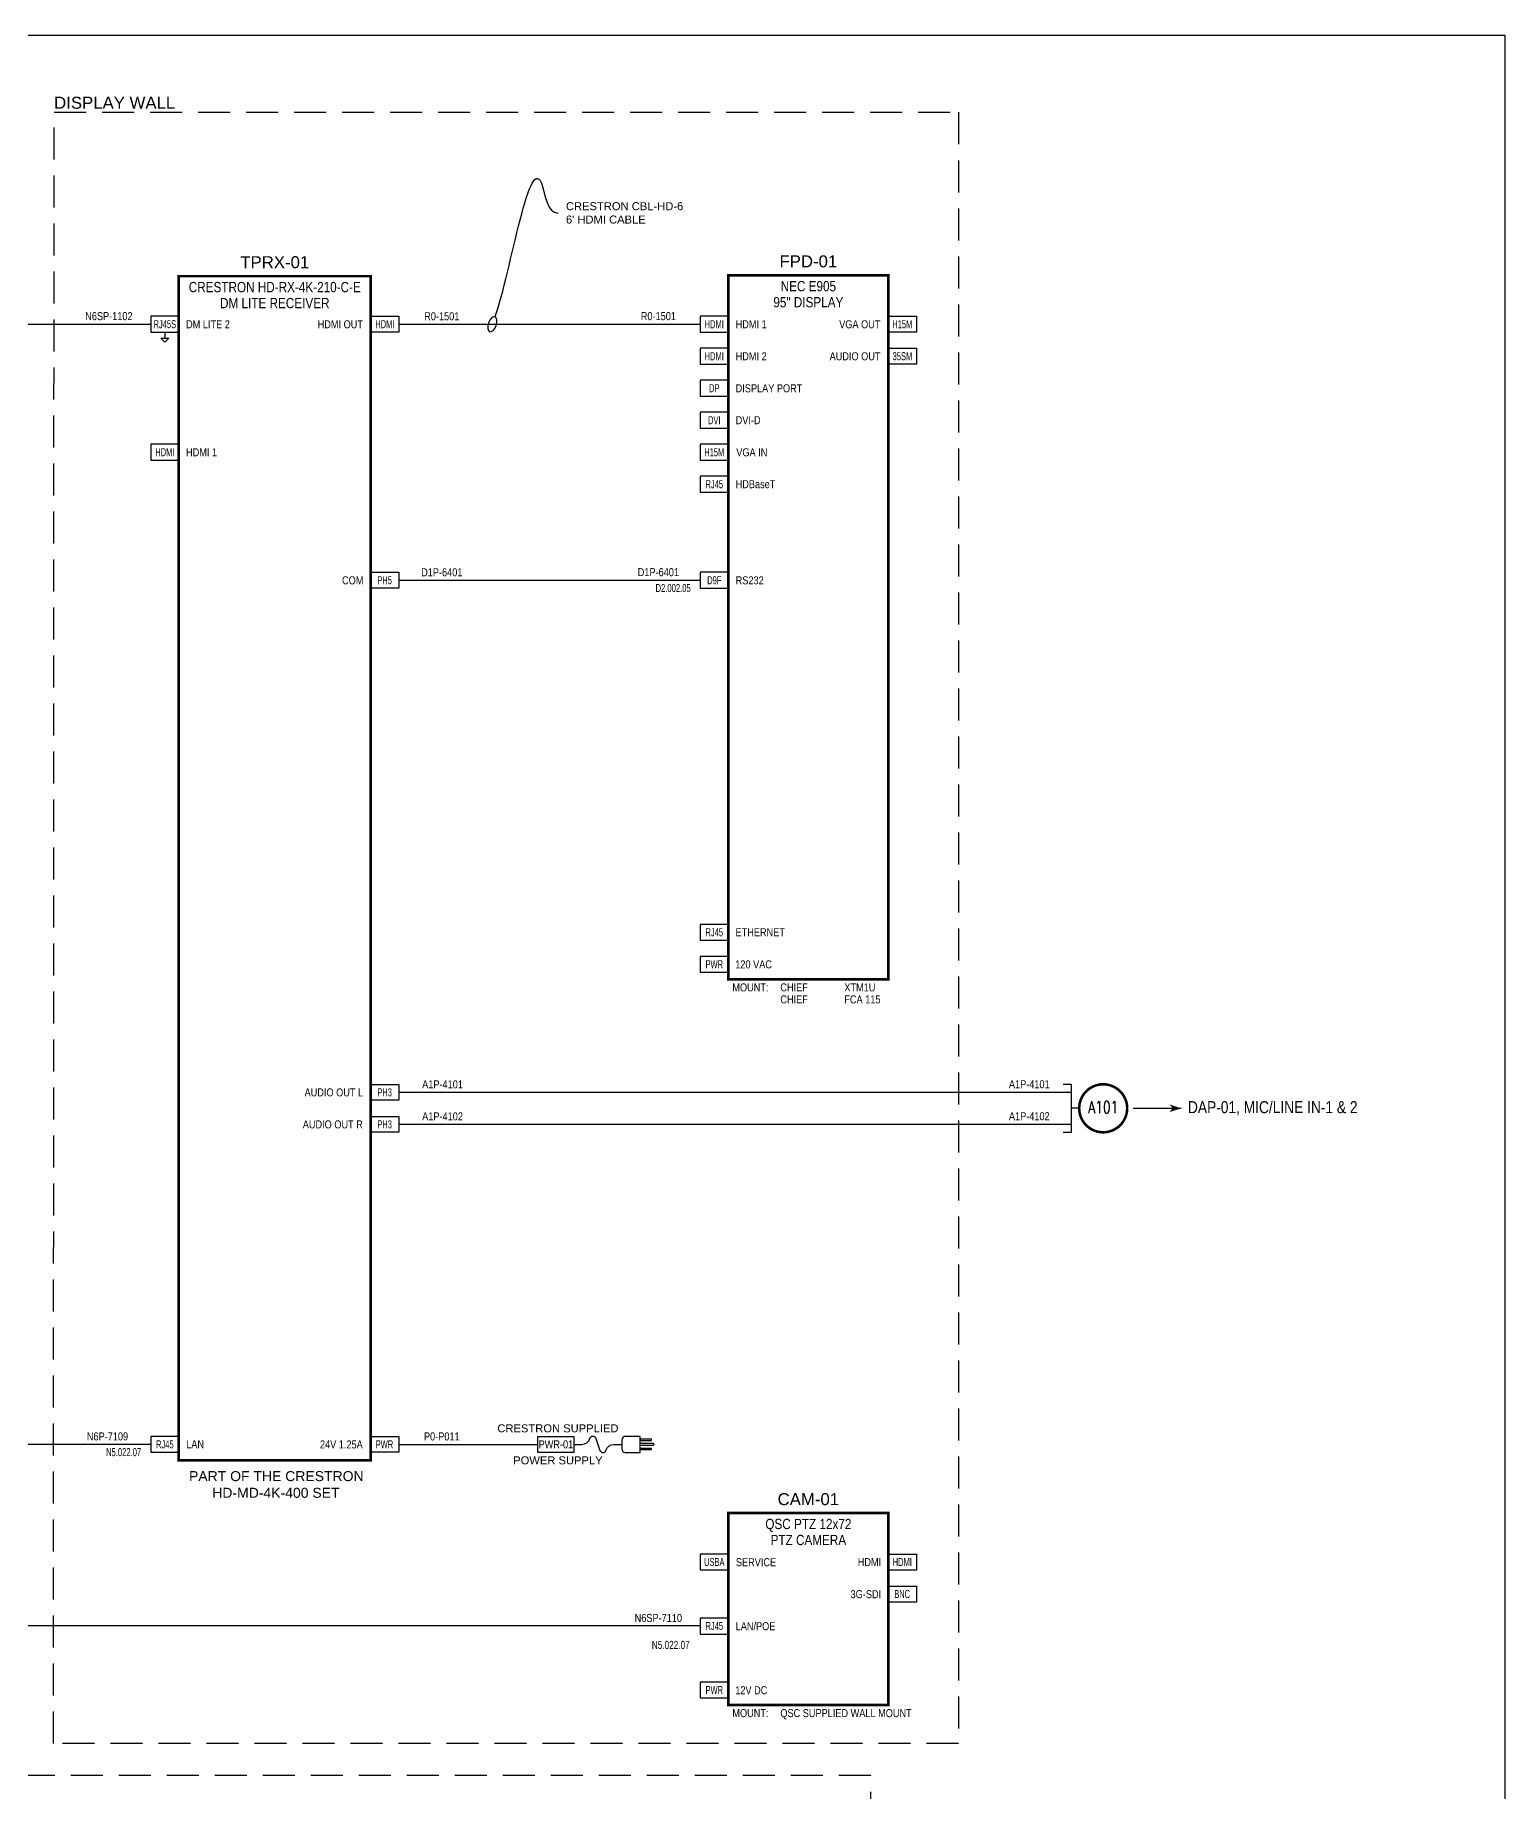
# Model space of a CAD drawing. Extents: x 0 to 120, y 0 to 39.
# Drawn here: x 25.22 to 36.7, y 15.58 to 29.3 of the extents above; entities that cross this region are included whole.
import ezdxf
from ezdxf import colors
from ezdxf.entities.mleader import LeaderData, LeaderLine
from ezdxf.enums import TextEntityAlignment as Align
from ezdxf.math import Vec2, Vec3

# ---------------------------------------------------------------- set-up
doc = ezdxf.new("R2010")
doc.units = 0
doc.header["$MEASUREMENT"] = 0
doc.linetypes.add('HIDDEN', pattern=[0.375, 0.25, -0.125])
doc.layers.get('0').update_dxf_attribs({"linetype": 'CONTINUOUS'})
doc.layers.get('DEFPOINTS').update_dxf_attribs({"linetype": 'CONTINUOUS'})
for name, color, linetype in [('AV-Func-AudL', 170, 'CONTINUOUS'), ('AV-Func-AudL @ 1', 170, 'CONTINUOUS'), ('AV-Func-Ctrl', 210, 'CONTINUOUS'), ('AV-Func-Data', 212, 'CONTINUOUS'), ('AV-Func-DLAN', 214, 'CONTINUOUS'), ('AV-Func-Powr', 42, 'CONTINUOUS'), ('AV-Func-VidC', 93, 'CONTINUOUS'), ('AV-Func-VidD', 103, 'CONTINUOUS'), ('AV-Func-VidH', 105, 'CONTINUOUS'), ('CABLE-NUM', 7, 'CONTINUOUS'), ('Cable_Riser', 7, 'HIDDEN'), ('Con-Detail', 9, 'CONTINUOUS'), ('DEVICE-NUM', 7, 'CONTINUOUS'), ('TEXT-MEDIUM', 1, 'CONTINUOUS')]:
    doc.layers.add(name, color=color, linetype=linetype)
doc.styles.add('Cable Number', font='ARIALN.TTF')
doc.styles.add('ConDetail', font='swisscl.ttf', dxfattribs={"width": 0.75, "height": 0.0625})
doc.styles.add('Connection Detail', font='swisscl.ttf')
doc.styles.add('DimText', font='romans.shx')
doc.styles.add('NARROW', font='ARIALN.TTF')
doc.styles.add('SIMPLEX', font='SIMPLEX')
doc.styles.get("Standard").update_dxf_attribs({"font": 'arial.ttf'})
doc.styles.add('Standard 2', font='arial.ttf', dxfattribs={"height": 0.0625})

# ---------------------------------------------------------------- blocks, each defined once
blk = doc.blocks.new('*U36')
at = {"const_width": 0.02}
blk.add_lwpolyline([(0, 0.375), (1.5, 0.375), (1.5, -8.875), (0, -8.875)], close=True, dxfattribs=at)
for p in [(0, 0), (1.5, 0), (0, -0.25), (1.5, -0.25), (0, -0.5), (1.5, -0.5), (0, -0.75), (1.5, -0.75), (0, -1), (1.5, -1), (0, -1.25), (1.5, -1.25), (0, -1.5), (1.5, -1.5), (0, -1.75), (1.5, -1.75), (0, -2), (1.5, -2), (0, -2.25), (1.5, -2.25), (0, -2.5), (1.5, -2.5), (0, -2.75), (1.5, -2.75), (0, -3), (1.5, -3), (0, -3.25), (1.5, -3.25), (0, -3.5), (1.5, -3.5), (0, -3.75), (1.5, -3.75), (0, -4), (1.5, -4), (0, -4.25), (1.5, -4.25), (0, -4.5), (1.5, -4.5), (0, -4.75), (1.5, -4.75), (0, -5), (1.5, -5), (0, -5.25), (1.5, -5.25), (0, -5.5), (1.5, -5.5), (0, -5.75), (1.5, -5.75), (0, -6), (1.5, -6), (0, -6.25), (1.5, -6.25), (0, -6.5), (1.5, -6.5), (0, -6.75), (1.5, -6.75), (0, -7), (1.5, -7), (0, -7.25), (1.5, -7.25), (0, -7.5), (1.5, -7.5), (0, -7.75), (1.5, -7.75), (0, -8), (1.5, -8), (0, -8.25), (1.5, -8.25), (0, -8.5), (1.5, -8.5), (0, -8.75), (1.5, -8.75)]:
    blk.add_point(p)
blk.add_attdef('DEVICE', text='', height=0.0938).set_placement((0.75, 0.4375), align=Align.CENTER)
at = {"style": 'NARROW'}
for tag, p in [('MODEL', (0.75, 0.25)), ('DESC', (0.75, 0.125))]:
    blk.add_attdef(tag, text='', height=0.08, dxfattribs=at).set_placement(p, align=Align.CENTER)
for tag, p in [('INPUT1', (0.0625, 0)), ('INPUT2', (0.0625, -0.25)), ('INPUT3', (0.0625, -0.5)), ('INPUT4', (0.0625, -0.75)), ('INPUT5', (0.0625, -1)), ('INPUT6', (0.0625, -1.25)), ('INPUT7', (0.0625, -1.5)), ('INPUT8', (0.0625, -1.75)), ('INPUT9', (0.0625, -2)), ('INPUT10', (0.0625, -2.25)), ('INPUT11', (0.0625, -2.5)), ('INPUT12', (0.0625, -2.75)), ('INPUT13', (0.0625, -3)), ('INPUT14', (0.0625, -3.25)), ('INPUT15', (0.0625, -3.5)), ('INPUT16', (0.0625, -3.75)), ('INPUT17', (0.0625, -4)), ('INPUT18', (0.0625, -4.25)), ('INPUT19', (0.0625, -4.5)), ('INPUT20', (0.0625, -4.75)), ('INPUT21', (0.0625, -5)), ('INPUT22', (0.0625, -5.25)), ('INPUT23', (0.0625, -5.5)), ('INPUT24', (0.0625, -5.75)), ('INPUT25', (0.0625, -6)), ('INPUT26', (0.0625, -6.25)), ('INPUT27', (0.0625, -6.5)), ('INPUT28', (0.0625, -6.75)), ('INPUT29', (0.0625, -7)), ('INPUT30', (0.0625, -7.25)), ('INPUT31', (0.0625, -7.5)), ('INPUT32', (0.0625, -7.75)), ('INPUT33', (0.0625, -8)), ('INPUT34', (0.0625, -8.25)), ('INPUT35', (0.0625, -8.5)), ('INPUT36', (0.0625, -8.75))]:
    blk.add_attdef(tag, text='', height=0.0625, dxfattribs=at).set_placement(p, align=Align.MIDDLE_LEFT)
for tag, p in [('OUTPUT1', (1.4375, 0)), ('OUTPUT2', (1.4375, -0.25)), ('OUTPUT3', (1.4375, -0.5)), ('OUTPUT4', (1.4375, -0.75)), ('OUTPUT5', (1.4375, -1)), ('OUTPUT6', (1.4375, -1.25)), ('OUTPUT7', (1.4375, -1.5)), ('OUTPUT8', (1.4375, -1.75)), ('OUTPUT9', (1.4375, -2)), ('OUTPUT10', (1.4375, -2.25)), ('OUTPUT11', (1.4375, -2.5)), ('OUTPUT12', (1.4375, -2.75)), ('OUTPUT13', (1.4375, -3)), ('OUTPUT14', (1.4375, -3.25)), ('OUTPUT15', (1.4375, -3.5)), ('OUTPUT16', (1.4375, -3.75)), ('OUTPUT17', (1.4375, -4)), ('OUTPUT18', (1.4375, -4.25)), ('OUTPUT19', (1.4375, -4.5)), ('OUTPUT20', (1.4375, -4.75)), ('OUTPUT21', (1.4375, -5)), ('OUTPUT22', (1.4375, -5.25)), ('OUTPUT23', (1.4375, -5.5)), ('OUTPUT24', (1.4375, -5.75)), ('OUTPUT25', (1.4375, -6)), ('OUTPUT26', (1.4375, -6.25)), ('OUTPUT27', (1.4375, -6.5)), ('OUTPUT28', (1.4375, -6.75)), ('OUTPUT29', (1.4375, -7)), ('OUTPUT30', (1.4375, -7.25)), ('OUTPUT31', (1.4375, -7.5)), ('OUTPUT32', (1.4375, -7.75)), ('OUTPUT33', (1.4375, -8)), ('OUTPUT34', (1.4375, -8.25)), ('OUTPUT35', (1.4375, -8.5)), ('OUTPUT36', (1.4375, -8.75))]:
    blk.add_attdef(tag, text='', height=0.0625, dxfattribs=at).set_placement(p, align=Align.MIDDLE_RIGHT)
blk = doc.blocks.new('*U31')
for p, q in [((0, 0.062), (0.219, 0.062)), ((0.031, 0.062), (0.188, 0.062)), ((0.219, -0.063), (0, -0.063)), ((0.188, -0.063), (0.031, -0.063))]:
    blk.add_line(p, q)
for points in [[(0, 0.062), (0, -0.063)], [(0.219, 0.062), (0.219, -0.063)]]:
    blk.add_lwpolyline(points)
at = {"style": 'DimText'}
blk.add_text('KMM V1.0 (C)', height=9.999999999999999e-52, dxfattribs=at).set_placement((0.219, 0.062))
at = {"style": 'Connection Detail', "width": 0.75}
blk.add_attdef('CONNECTOR', text='', height=0.0625, dxfattribs=at).set_placement((0.106, 0), align=Align.MIDDLE_CENTER)
at = {"style": 'Connection Detail'}
blk.add_attdef('CON-DETAIL', text='', height=0.0625, dxfattribs=at).set_placement((0.281, -0.116), align=Align.TOP_LEFT)
at = {"layer": 'CABLE-NUM', "style": 'NARROW'}
blk.add_attdef('DEVICE', text='', height=0.0625, dxfattribs=at).set_placement((-0.063, 0.031), align=Align.TOP_RIGHT)
blk = doc.blocks.new('*U33')
for p, q in [((0, 0.062), (-0.219, 0.062)), ((-0.031, 0.062), (-0.188, 0.062)), ((-0.219, -0.063), (0, -0.063)), ((-0.188, -0.063), (-0.031, -0.063)), ((-0.141, -0.109), (-0.078, -0.109)), ((-0.109, -0.141), (-0.141, -0.109)), ((-0.109, -0.063), (-0.109, -0.109)), ((-0.078, -0.109), (-0.109, -0.141))]:
    blk.add_line(p, q)
for points in [[(-0.219, 0.062), (-0.219, -0.063)], [(0, 0.062), (0, -0.063)]]:
    blk.add_lwpolyline(points)
at = {"style": 'DimText'}
blk.add_text('KMM V1.0 (C)', height=9.999999999999999e-52, dxfattribs=at).set_placement((-0.219, 0.062))
at = {"style": 'Connection Detail', "width": 0.75}
blk.add_attdef('CONNECTOR', text='', height=0.0625, dxfattribs=at).set_placement((-0.109, 0), align=Align.MIDDLE_CENTER)
at = {"style": 'Connection Detail'}
blk.add_attdef('CON-DETAIL', text='', height=0.0625, dxfattribs=at).set_placement((-0.281, -0.116), align=Align.TOP_RIGHT)
at = {"layer": 'CABLE-NUM', "style": 'NARROW'}
blk.add_attdef('DEVICE', text='', height=0.0625, dxfattribs=at).set_placement((0.062, 0.031), align=Align.TOP_LEFT)
blk = doc.blocks.new('*U29')
at = {"layer": 'CABLE-NUM', "style": 'Cable Number'}
blk.add_attdef('CABLE-NUM', text='', height=0.0625, dxfattribs=at).set_placement((0.336, 0.062), align=Align.MIDDLE_CENTER)
blk = doc.blocks.new('*U30')
at = {"layer": 'CABLE-NUM', "style": 'Cable Number'}
blk.add_attdef('CABLE-NUM', text='', height=0.0625, dxfattribs=at).set_placement((-0.328, 0.063), align=Align.MIDDLE_CENTER)
blk = doc.blocks.new('*U38')
for p, q in [((0, 0.062), (0.219, 0.062)), ((0, -0.031), (0, 0.031)), ((0.031, 0.062), (0.188, 0.062)), ((0.219, 0.031), (0.219, -0.031)), ((0.219, -0.062), (0, -0.062)), ((0.188, -0.062), (0.031, -0.062))]:
    blk.add_line(p, q)
for points in [[(0, 0.062), (0, -0.062)], [(0.219, 0.062), (0.219, -0.062)]]:
    blk.add_lwpolyline(points)
at = {"style": 'Connection Detail', "width": 0.75}
blk.add_attdef('CONNECTOR', text='', height=0.0625, dxfattribs=at).set_placement((0.106, 0), align=Align.MIDDLE_CENTER)
at = {"layer": 'Con-Detail', "style": 'ConDetail', "width": 0.716609}
blk.add_attdef('CON-DETAIL', text='', height=0.0625, dxfattribs=at).set_placement((0.294, -0.092), (0.569, -0.092), align=Align.FIT)
at = {"layer": 'DEVICE-NUM', "style": 'NARROW'}
blk.add_attdef('DEVICE', text='', height=0.0625, dxfattribs=at).set_placement((-0.062, 0.031), align=Align.TOP_RIGHT)
blk = doc.blocks.new('Connector V5')
for p, q in [((0, 0.062), (-0.219, 0.062)), ((-0.219, 0.031), (-0.219, -0.031)), ((-0.031, 0.062), (-0.188, 0.062)), ((0, -0.031), (0, 0.031)), ((-0.219, -0.062), (0, -0.062)), ((-0.188, -0.062), (-0.031, -0.062))]:
    blk.add_line(p, q)
for points in [[(-0.219, 0.062), (-0.219, -0.062)], [(0, 0.062), (0, -0.062)]]:
    blk.add_lwpolyline(points)
at = {"style": 'Connection Detail', "width": 0.75}
blk.add_attdef('CONNECTOR', text='', height=0.0625, dxfattribs=at).set_placement((-0.109, 0), align=Align.MIDDLE_CENTER)
at = {"layer": 'Con-Detail', "style": 'ConDetail', "width": 0.716609}
blk.add_attdef('CON-DETAIL', text='', height=0.0625, dxfattribs=at).set_placement((-0.569, -0.092), (-0.294, -0.092), align=Align.FIT)
at = {"layer": 'DEVICE-NUM', "style": 'NARROW'}
blk.add_attdef('DEVICE', text='', height=0.0625, dxfattribs=at).set_placement((0.062, 0.031), align=Align.TOP_LEFT)
blk = doc.blocks.new('*U39')
for p, q in [((0, 0.062), (0.219, 0.062)), ((0, -0.031), (0, 0.031)), ((0.031, 0.062), (0.188, 0.062)), ((0.219, 0.031), (0.219, -0.031)), ((0.219, -0.062), (0, -0.062)), ((0.188, -0.062), (0.031, -0.062))]:
    blk.add_line(p, q)
for points in [[(0, 0.062), (0, -0.062)], [(0.219, 0.062), (0.219, -0.062)]]:
    blk.add_lwpolyline(points)
at = {"style": 'Connection Detail', "width": 0.75}
blk.add_attdef('CONNECTOR', text='', height=0.0625, dxfattribs=at).set_placement((0.106, 0), align=Align.MIDDLE_CENTER)
at = {"layer": 'Con-Detail', "style": 'ConDetail', "width": 0.716609}
blk.add_attdef('CON-DETAIL', text='', height=0.0625, dxfattribs=at).set_placement((0.294, -0.092), (0.569, -0.092), align=Align.FIT)
at = {"layer": 'DEVICE-NUM', "style": 'NARROW'}
blk.add_attdef('DEVICE', text='', height=0.0625, dxfattribs=at).set_placement((-0.062, 0.031), align=Align.TOP_RIGHT)
blk = doc.blocks.new('*U40')
for p, q in [((0, 0.062), (0.219, 0.062)), ((0, -0.031), (0, 0.031)), ((0.031, 0.062), (0.188, 0.062)), ((0.219, 0.031), (0.219, -0.031)), ((0.219, -0.062), (0, -0.062)), ((0.188, -0.062), (0.031, -0.062))]:
    blk.add_line(p, q)
for points in [[(0, 0.062), (0, -0.062)], [(0.219, 0.062), (0.219, -0.062)]]:
    blk.add_lwpolyline(points)
at = {"style": 'Connection Detail', "width": 0.75}
blk.add_attdef('CONNECTOR', text='', height=0.0625, dxfattribs=at).set_placement((0.106, 0), align=Align.MIDDLE_CENTER)
at = {"layer": 'Con-Detail', "style": 'ConDetail', "width": 0.716609}
blk.add_attdef('CON-DETAIL', text='', height=0.0625, dxfattribs=at).set_placement((0.294, -0.092), (0.569, -0.092), align=Align.FIT)
at = {"layer": 'DEVICE-NUM', "style": 'NARROW'}
blk.add_attdef('DEVICE', text='', height=0.0625, dxfattribs=at).set_placement((-0.062, 0.031), align=Align.TOP_RIGHT)
blk = doc.blocks.new('*U110')
for p, q in [((0, 0.062), (0.219, 0.062)), ((0, -0.031), (0, 0.031)), ((0.031, 0.062), (0.188, 0.062)), ((0.219, 0.031), (0.219, -0.031)), ((0.219, -0.062), (0, -0.062)), ((0.188, -0.062), (0.031, -0.062))]:
    blk.add_line(p, q)
for points in [[(0, 0.062), (0, -0.062)], [(0.219, 0.062), (0.219, -0.062)]]:
    blk.add_lwpolyline(points)
at = {"style": 'Connection Detail', "width": 0.75}
blk.add_attdef('CONNECTOR', text='', height=0.0625, dxfattribs=at).set_placement((0.106, 0), align=Align.MIDDLE_CENTER)
at = {"layer": 'Con-Detail', "style": 'ConDetail', "width": 0.716609}
blk.add_attdef('CON-DETAIL', text='', height=0.0625, dxfattribs=at).set_placement((0.294, -0.092), (0.569, -0.092), align=Align.FIT)
at = {"layer": 'DEVICE-NUM', "style": 'NARROW'}
blk.add_attdef('DEVICE', text='', height=0.0625, dxfattribs=at).set_placement((-0.062, 0.031), align=Align.TOP_RIGHT)
blk = doc.blocks.new('*U41')
at = {"const_width": 0.02}
blk.add_lwpolyline([(0, 0.382), (1.25, 0.382), (1.25, -5.118), (0, -5.118)], close=True, dxfattribs=at)
for p in [(1.25, 0), (1.25, -0.25), (1.25, -0.5), (1.25, -0.75), (1.25, -1), (1.25, -1.25), (1.25, -1.5), (1.25, -1.75), (1.25, -2), (1.25, -2.25), (1.25, -2.5), (1.25, -2.75), (1.25, -3), (1.25, -3.25), (1.25, -3.5), (1.25, -3.75), (1.25, -4), (1.25, -4.25), (1.25, -4.5), (1.25, -4.75), (1.25, -5)]:
    blk.add_point(p)
at = {"layer": 'DEFPOINTS'}
for p in [(0, 0), (0, -0.25), (0, -0.5), (0, -0.75), (0, -1), (0, -1.25), (0, -1.5), (0, -1.75), (0, -2), (0, -2.25), (0, -2.5), (0, -2.75), (0, -3), (0, -3.25), (0, -3.5), (0, -3.75), (0, -4), (0, -4.25), (0, -4.5), (0, -4.75), (0, -5)]:
    blk.add_point(p, dxfattribs=at)
blk.add_attdef('DEVICE', text='', height=0.0938).set_placement((0.625, 0.444), align=Align.CENTER)
at = {"style": 'NARROW'}
for tag, p in [('MODEL', (0.625, 0.257)), ('DESC', (0.625, 0.132))]:
    blk.add_attdef(tag, text='', height=0.08, dxfattribs=at).set_placement(p, align=Align.CENTER)
for tag, p in [('INPUT1', (0.062, 0.007)), ('INPUT2', (0.062, -0.243)), ('INPUT3', (0.062, -0.493)), ('INPUT4', (0.062, -0.743)), ('INPUT5', (0.062, -0.993)), ('INPUT6', (0.062, -1.243)), ('INPUT7', (0.062, -1.493)), ('INPUT8', (0.062, -1.743)), ('INPUT9', (0.062, -1.993)), ('INPUT10', (0.062, -2.243)), ('INPUT11', (0.062, -2.493)), ('INPUT12', (0.062, -2.743)), ('INPUT13', (0.062, -2.993)), ('INPUT14', (0.062, -3.243)), ('INPUT15', (0.062, -3.493)), ('INPUT16', (0.062, -3.743)), ('INPUT17', (0.062, -3.993)), ('INPUT18', (0.062, -4.243)), ('INPUT19', (0.062, -4.493)), ('INPUT20', (0.062, -4.743)), ('INPUT21', (0.062, -4.993))]:
    blk.add_attdef(tag, text='', height=0.0625, dxfattribs=at).set_placement(p, align=Align.MIDDLE_LEFT)
for tag, p in [('OUTPUT1', (1.187, 0.007)), ('OUTPUT2', (1.187, -0.243)), ('OUTPUT3', (1.187, -0.493)), ('OUTPUT4', (1.187, -0.743)), ('OUTPUT5', (1.187, -0.993)), ('OUTPUT6', (1.187, -1.243)), ('OUTPUT7', (1.187, -1.493)), ('OUTPUT8', (1.187, -1.743)), ('OUTPUT9', (1.187, -1.993)), ('OUTPUT10', (1.187, -2.243)), ('OUTPUT11', (1.187, -2.493)), ('OUTPUT12', (1.187, -2.743)), ('OUTPUT13', (1.187, -2.993)), ('OUTPUT14', (1.187, -3.243)), ('OUTPUT15', (1.187, -3.493)), ('OUTPUT16', (1.187, -3.743)), ('OUTPUT17', (1.187, -3.993)), ('OUTPUT18', (1.187, -4.243)), ('OUTPUT19', (1.187, -4.493)), ('OUTPUT20', (1.187, -4.743)), ('OUTPUT21', (1.187, -4.993))]:
    blk.add_attdef(tag, text='', height=0.0625, dxfattribs=at).set_placement(p, align=Align.MIDDLE_RIGHT)
blk = doc.blocks.new('*U37')
for p, q in [((0, 0.062), (0.219, 0.062)), ((0, -0.031), (0, 0.031)), ((0.031, 0.062), (0.188, 0.062)), ((0.219, 0.031), (0.219, -0.031)), ((0.219, -0.062), (0, -0.062)), ((0.188, -0.062), (0.031, -0.062))]:
    blk.add_line(p, q)
for points in [[(0, 0.062), (0, -0.062)], [(0.219, 0.062), (0.219, -0.062)]]:
    blk.add_lwpolyline(points)
at = {"style": 'Connection Detail', "width": 0.75}
blk.add_attdef('CONNECTOR', text='', height=0.0625, dxfattribs=at).set_placement((0.106, 0), align=Align.MIDDLE_CENTER)
at = {"layer": 'Con-Detail', "style": 'ConDetail', "width": 0.716609}
blk.add_attdef('CON-DETAIL', text='', height=0.0625, dxfattribs=at).set_placement((0.294, -0.092), (0.569, -0.092), align=Align.FIT)
at = {"layer": 'DEVICE-NUM', "style": 'NARROW'}
blk.add_attdef('DEVICE', text='', height=0.0625, dxfattribs=at).set_placement((-0.062, 0.031), align=Align.TOP_RIGHT)
blk = doc.blocks.new('*U42')
at = {"style": 'NARROW'}
blk.add_text('MOUNT:', height=0.0625, dxfattribs=at).set_placement((0.03125, -0.09375))
for tag, p in [('MOUNT-MFG1', (0.40625, -0.09375)), ('MOUNT-MFG2', (0.40625, -0.1875)), ('MOUNT-MODEL1', (0.90625, -0.09375)), ('MOUNT-MODEL2', (0.90625, -0.1875))]:
    blk.add_attdef(tag, p, '', height=0.0625, dxfattribs=at)
blk = doc.blocks.new('*U60')
for p, q in [((0, 0.062), (-0.219, 0.062)), ((-0.031, 0.062), (-0.188, 0.062)), ((-0.219, -0.063), (0, -0.063)), ((-0.188, -0.063), (-0.031, -0.063))]:
    blk.add_line(p, q)
for points in [[(-0.219, 0.062), (-0.219, -0.063)], [(0, 0.062), (0, -0.063)]]:
    blk.add_lwpolyline(points)
at = {"style": 'DimText'}
blk.add_text('KMM V1.0 (C)', height=9.999999999999999e-52, dxfattribs=at).set_placement((-0.219, 0.062))
at = {"style": 'Connection Detail', "width": 0.75}
blk.add_attdef('CONNECTOR', text='', height=0.0625, dxfattribs=at).set_placement((-0.109, 0), align=Align.MIDDLE_CENTER)
at = {"style": 'Connection Detail'}
blk.add_attdef('CON-DETAIL', text='', height=0.0625, dxfattribs=at).set_placement((-0.281, -0.116), align=Align.TOP_RIGHT)
at = {"layer": 'CABLE-NUM', "style": 'NARROW'}
blk.add_attdef('DEVICE', text='', height=0.0625, dxfattribs=at).set_placement((0.062, 0.031), align=Align.TOP_LEFT)
blk = doc.blocks.new('Connector-G')
for p, q in [((0, 0.062), (-0.219, 0.062)), ((-0.031, 0.062), (-0.188, 0.062)), ((-0.219, -0.062), (0, -0.062)), ((-0.188, -0.062), (-0.031, -0.062))]:
    blk.add_line(p, q)
for points in [[(-0.219, 0.062), (-0.219, -0.062)], [(0, 0.062), (0, -0.062)]]:
    blk.add_lwpolyline(points)
at = {"style": 'DimText'}
blk.add_text('KMM V1.0 (C)', height=9.999999999999999e-52, dxfattribs=at).set_placement((-0.219, 0.062))
at = {"style": 'Connection Detail', "width": 0.75}
blk.add_attdef('CONNECTOR', text='', height=0.0625, dxfattribs=at).set_placement((-0.109, 0), align=Align.MIDDLE_CENTER)
at = {"style": 'Connection Detail'}
blk.add_attdef('CON-DETAIL', text='', height=0.0625, dxfattribs=at).set_placement((-0.281, -0.116), align=Align.TOP_RIGHT)
at = {"layer": 'CABLE-NUM', "style": 'NARROW'}
blk.add_attdef('DEVICE', text='', height=0.0625, dxfattribs=at).set_placement((0.062, 0.031), align=Align.TOP_LEFT)
blk = doc.blocks.new('BOTTOM TEXT')
at = {"style": 'NARROW'}
blk.add_text('MOUNT:', height=0.0625, dxfattribs=at).set_placement((0.03125, -0.09375))
for tag, p in [('MOUNT-MFG1', (0.40625, -0.09375)), ('MOUNT-MODEL1', (0.90625, -0.09375))]:
    blk.add_attdef(tag, p, '', height=0.0625, dxfattribs=at)
blk = doc.blocks.new('*U81')
at = {"const_width": 0.02}
blk.add_lwpolyline([(0, 0.382), (1.25, 0.382), (1.25, -1.118), (0, -1.118)], close=True, dxfattribs=at)
for p in [(1.25, 0), (1.25, -0.25), (1.25, -0.5), (1.25, -0.75), (1.25, -1)]:
    blk.add_point(p)
at = {"layer": 'DEFPOINTS'}
for p in [(0, 0), (0, -0.25), (0, -0.5), (0, -0.75), (0, -1)]:
    blk.add_point(p, dxfattribs=at)
blk.add_attdef('DEVICE', text='', height=0.0938).set_placement((0.625, 0.444), align=Align.CENTER)
at = {"style": 'NARROW'}
for tag, p in [('MODEL', (0.625, 0.257)), ('DESC', (0.625, 0.132))]:
    blk.add_attdef(tag, text='', height=0.08, dxfattribs=at).set_placement(p, align=Align.CENTER)
for tag, p in [('INPUT1', (0.062, 0.007)), ('INPUT2', (0.062, -0.243)), ('INPUT3', (0.062, -0.493)), ('INPUT4', (0.062, -0.743)), ('INPUT5', (0.062, -0.993))]:
    blk.add_attdef(tag, text='', height=0.0625, dxfattribs=at).set_placement(p, align=Align.MIDDLE_LEFT)
for tag, p in [('OUTPUT1', (1.187, 0.007)), ('OUTPUT2', (1.187, -0.243)), ('OUTPUT3', (1.187, -0.493)), ('OUTPUT4', (1.187, -0.743)), ('OUTPUT5', (1.187, -0.993))]:
    blk.add_attdef(tag, text='', height=0.0625, dxfattribs=at).set_placement(p, align=Align.MIDDLE_RIGHT)
blk = doc.blocks.new('*U44')
at = {"layer": 'CABLE-NUM', "style": 'Cable Number'}
blk.add_attdef('CABLE-NUM', text='', height=0.0625, dxfattribs=at).set_placement((0.336, 0.063), align=Align.MIDDLE_CENTER)
blk = doc.blocks.new('Cable Number V1')
at = {"layer": 'CABLE-NUM', "style": 'Cable Number'}
blk.add_attdef('CABLE-NUM', text='', height=0.0625, dxfattribs=at).set_placement((-0.328, 0.063), align=Align.MIDDLE_CENTER)
blk = doc.blocks.new('ARROW-L')
for points in [[(-0.094, 0.031), (-0.065, 0), (0, 0)], [(-0.094, -0.031), (-0.065, 0), (0, 0)]]:
    blk.add_solid(points)
blk = doc.blocks.new('*U107')
for points in [[(-0.125, 0.188), (-0.063, 0.188), (-0.063, -0.188), (-0.125, -0.188)], [(0, 0), (-0.063, 0)]]:
    blk.add_lwpolyline(points)
at = {"const_width": 0.02}
blk.add_lwpolyline([(0, 0, 1), (0.375, 0, 1)], format="xyb", close=True, dxfattribs=at)
blk.add_point((-0.094, 0.125))
at = {"layer": 'TEXT-MEDIUM'}
blk.add_lwpolyline([(0.422, 0), (0.797, 0)], dxfattribs=at)
at = {"layer": 'TEXT-MEDIUM', "xscale": -1, "rotation": 179.9867409493044}
blk.add_blockref('ARROW-L', (0.797, 0), dxfattribs=at)
at = {"layer": 'TEXT-MEDIUM', "style": 'SIMPLEX', "width": 0.75}
blk.add_attdef('JUMPER', text='', height=0.0938, dxfattribs=at).set_placement((0.188, -0.066), align=Align.BOTTOM_CENTER)
at = {"layer": 'TEXT-MEDIUM', "style": 'NARROW'}
blk.add_attdef('DESC', text='', height=0.0938, dxfattribs=at).set_placement((0.858, 0), align=Align.MIDDLE_LEFT)
blk = doc.blocks.new('*U65')
at = {"layer": 'CABLE-NUM', "style": 'Cable Number'}
blk.add_attdef('CABLE-NUM', text='', height=0.0625, dxfattribs=at).set_placement((-0.328, 0.063), align=Align.MIDDLE_CENTER)
blk = doc.blocks.new('PLUG')
for points in [[(-0.5, -0.03125), (-0.84375, -0.03125, -1), (-0.84375, 0.03125), (-0.5, 0.03125)], [(-0.5, -0.21875), (-0.09375, -0.21875, 0.414213562), (0, -0.125), (0, 0.125, 0.414213562), (-0.09375, 0.21875), (-0.5, 0.21875)]]:
    blk.add_lwpolyline(points, format="xyb", close=True)
for points in [[(-0.8125, 0.109375), (-0.5, 0.109375), (-0.5, 0.140625), (-0.8125, 0.140625)], [(-0.8125, -0.140625), (-0.5, -0.140625), (-0.5, -0.109375), (-0.8125, -0.109375)]]:
    blk.add_lwpolyline(points, close=True)
blk = doc.blocks.new('Wallwart_V1')
blk.add_lwpolyline([(0, 0.0625), (0.28125, 0.0625), (0.28125, -0.0625), (0, -0.0625)], close=True)
blk.add_lwpolyline([(0.28125, 0), (0.34375, 0, 0.333333333), (0.40625, 0.046875, -0.75), (0.453125, 0.046875), (0.484375, -0.046875, 0.72075922), (0.53125, -0.046875, -0.312376478), (0.59375, 0), (0.65625, 0)], format="xyb")
at = {"xscale": 0.2857142857142847, "yscale": 0.2857142857142847, "zscale": 0.2857142857142847, "rotation": 180}
blk.add_blockref('PLUG', (0.65625, 0), dxfattribs=at)
at = {"style": 'Standard 2'}
for tag, p in [('MODEL', (0.15625, 0.09375)), ('DESC', (0.15625, -0.15625))]:
    blk.add_attdef(tag, text='', height=0.0625, dxfattribs=at).set_placement(p, align=Align.CENTER)
at = {"style": 'NARROW'}
blk.add_attdef('DEVICE', text='', height=0.0625, dxfattribs=at).set_placement((0.140625, 0), align=Align.MIDDLE_CENTER)
blk = doc.blocks.new('*U113')
at = {"layer": 'CABLE-NUM', "style": 'Cable Number'}
blk.add_attdef('CABLE-NUM', text='', height=0.0625, dxfattribs=at).set_placement((-0.328, 0.063), align=Align.MIDDLE_CENTER)
blk = doc.blocks.new('*U114')
at = {"layer": 'CABLE-NUM', "style": 'Cable Number'}
blk.add_attdef('CABLE-NUM', text='', height=0.0625, dxfattribs=at).set_placement((0.336, 0.062), align=Align.MIDDLE_CENTER)
blk = doc.blocks.new('ellipse')
at = {"color": 0, "extrusion": (0, 0, -1)}
blk.add_ellipse((0, 0), major_axis=(1, 0), ratio=0.5, dxfattribs=at)

msp = doc.modelspace()

# ---------------------------------------------------------------- linework, layer by layer
at = {"layer": 'AV-Func-AudL'}
for points in [[(28.058, 21.042), (33.312, 21.042)], [(28.058, 20.792), (33.312, 20.792)]]:
    msp.add_lwpolyline(points, dxfattribs=at)
at = {"layer": 'AV-Func-Ctrl'}
for points in [[(28.058, 25.042), (30.414, 25.042)], [(26.121, 18.292), (20.168, 18.292), (20.168, 5.856), (15.911, 5.856)], [(30.414, 16.873), (20.418, 16.873), (20.418, 5.606), (15.911, 5.606)]]:
    msp.add_lwpolyline(points, dxfattribs=at)
at = {"layer": 'AV-Func-Powr'}
msp.add_lwpolyline([(28.058, 18.292), (29.145, 18.292)], dxfattribs=at)
at = {"layer": 'AV-Func-VidD'}
msp.add_lwpolyline([(28.058, 27.042), (30.414, 27.042)], dxfattribs=at)
at = {"layer": 'AV-Func-VidH'}
msp.add_lwpolyline([(18.153, 27.042), (26.121, 27.042)], dxfattribs=at)
at = {"layer": 'Cable_Riser'}
for points in [[(25.365, 28.697), (32.43, 28.697), (32.43, 15.954), (25.36, 15.954), (25.365, 28.697)], [(25.096, 15.705), (25.096, 24.571), (19.38, 24.571), (19.38, 6.709), (8.53, 6.709), (8.53, 1.077), (31.745, 1.077), (31.745, 15.705), (25.181, 15.705)]]:
    msp.add_lwpolyline(points, close=True, dxfattribs=at)
at = {"layer": 'DEFPOINTS'}
msp.add_lwpolyline([(0, 29.3), (36.7, 29.3), (36.7, 0), (0, 0)], close=True, dxfattribs=at)

# ---------------------------------------------------------------- block references
for name, p, values in [('*U36', (26.339, 27.042), {'DEVICE': 'TPRX-01', 'MODEL': 'CRESTRON HD-RX-4K-210-C-E', 'DESC': 'DM LITE RECEIVER'}), ('*U42', (30.633, 21.924), {'MOUNT-MFG1': 'CHIEF', 'MOUNT-MODEL1': 'XTM1U', 'MOUNT-MFG2': 'CHIEF', 'MOUNT-MODEL2': 'FCA 115'}), ('BOTTOM TEXT', (30.633, 16.255), {'MOUNT-MFG1': 'QSC SUPPLIED WALL MOUNT'})]:
    msp.add_blockref(name, p).add_auto_attribs(values)
ref = msp.add_blockref('*U41', (30.633, 27.042))
ref.add_attrib('DEVICE', 'FPD-01', dxfattribs={"height": 0.0938}).set_placement((31.258, 27.486), align=Align.CENTER)
ref.add_attrib('MODEL', 'NEC E905', dxfattribs={"height": 0.08, "style": 'NARROW'}).set_placement((31.258, 27.299), align=Align.CENTER)
ref.add_attrib('DESC', '95" DISPLAY', dxfattribs={"height": 0.08, "style": 'NARROW'}).set_placement((31.258, 27.174), align=Align.CENTER)
ref = msp.add_blockref('*U81', (30.633, 17.373))
ref.add_attrib('DEVICE', 'CAM-01', dxfattribs={"height": 0.0938}).set_placement((31.258, 17.817), align=Align.CENTER)
ref.add_attrib('MODEL', 'QSC PTZ 12x72', dxfattribs={"height": 0.08, "style": 'NARROW'}).set_placement((31.258, 17.63), align=Align.CENTER)
ref.add_attrib('DESC', 'PTZ CAMERA', dxfattribs={"height": 0.08, "style": 'NARROW'}).set_placement((31.258, 17.505), align=Align.CENTER)
at = {"layer": 'AV-Func-AudL'}
ref = msp.add_blockref('*U37', (31.883, 26.792), dxfattribs=at)
ref.add_attrib('CONNECTOR', '35SM', dxfattribs={"layer": '0', "height": 0.0625, "style": 'Connection Detail', "width": 0.75}).set_placement((31.993, 26.792), align=Align.MIDDLE_CENTER)
ref.add_attrib('DEVICE_001', 'AUDIO OUT', (31.424, 26.76), dxfattribs={"layer": 'DEVICE-NUM', "height": 0.0625, "style": 'NARROW'})
ref = msp.add_blockref('*U39', (27.839, 21.042), dxfattribs=at)
ref.add_attrib('CONNECTOR', 'PH3', dxfattribs={"layer": '0', "height": 0.0625, "style": 'Connection Detail', "width": 0.75}).set_placement((27.947, 21.042), align=Align.MIDDLE_CENTER)
ref.add_attrib('DEVICE_001', 'AUDIO OUT L', (27.322, 21.01), dxfattribs={"layer": 'DEVICE-NUM', "height": 0.0625, "style": 'NARROW'})
ref = msp.add_blockref('*U40', (27.839, 20.792), dxfattribs=at)
ref.add_attrib('CONNECTOR', 'PH3', dxfattribs={"layer": '0', "height": 0.0625, "style": 'Connection Detail', "width": 0.75}).set_placement((27.947, 20.792), align=Align.MIDDLE_CENTER)
ref.add_attrib('DEVICE_001', 'AUDIO OUT R', (27.308, 20.76), dxfattribs={"layer": 'DEVICE-NUM', "height": 0.0625, "style": 'NARROW'})
at = {"layer": 'AV-Func-AudL @ 1'}
ref = msp.add_blockref('*U107', (33.374, 20.917), dxfattribs=at)
ref.add_attrib('JUMPER', 'A101', dxfattribs={"layer": 'TEXT-MEDIUM', "height": 0.0938, "style": 'SIMPLEX', "width": 0.75}).set_placement((33.562, 20.851), align=Align.BOTTOM_CENTER)
ref.add_attrib('DESC_001', 'DAP-01, MIC/LINE IN-1 & 2', (34.224, 20.879), dxfattribs={"layer": 'TEXT-MEDIUM', "height": 0.09375, "style": 'NARROW'})
at = {"layer": 'AV-Func-Ctrl'}
ref = msp.add_blockref('*U110', (27.839, 25.042), dxfattribs=at)
ref.add_attrib('CONNECTOR', 'PH5', dxfattribs={"layer": '0', "height": 0.0625, "style": 'Connection Detail', "width": 0.75}).set_placement((27.947, 25.042), align=Align.MIDDLE_CENTER)
ref.add_attrib('DEVICE_001', 'COM', (27.615, 25.01), dxfattribs={"layer": 'DEVICE-NUM', "height": 0.0625, "style": 'NARROW'})
ref = msp.add_blockref('Connector V5', (30.633, 25.042), dxfattribs=at)
ref.add_attrib('CONNECTOR', 'D9F', dxfattribs={"layer": '0', "height": 0.0625, "style": 'Connection Detail', "width": 0.75}).set_placement((30.523, 25.042), align=Align.MIDDLE_CENTER)
ref.add_attrib('DEVICE_001', 'RS232', (30.69, 25.01), dxfattribs={"layer": 'DEVICE-NUM', "height": 0.0625, "style": 'NARROW'})
ref.add_attrib('CON-DETAIL', 'D2.002.05', dxfattribs={"layer": 'Con-Detail', "height": 0.0625, "style": 'ConDetail', "width": 0.856506}).set_placement((30.064, 24.95), (30.339, 24.95), align=Align.FIT)
at = {"layer": 'AV-Func-Data'}
ref = msp.add_blockref('Connector-G', (30.633, 17.373), dxfattribs=at)
ref.add_attrib('CONNECTOR', 'USBA', dxfattribs={"layer": '0', "height": 0.0625, "style": 'Connection Detail', "width": 0.75}).set_placement((30.523, 17.373), align=Align.MIDDLE_CENTER)
ref.add_attrib('DEVICE_001', 'SERVICE', (30.692, 17.34), dxfattribs={"layer": 'DEVICE-NUM', "height": 0.0625, "style": 'NARROW'})
at = {"layer": 'AV-Func-DLAN'}
ref = msp.add_blockref('Connector V5', (30.633, 25.792), dxfattribs=at)
ref.add_attrib('CONNECTOR', 'RJ45', dxfattribs={"layer": '0', "height": 0.0625, "style": 'Connection Detail', "width": 0.75}).set_placement((30.523, 25.792), align=Align.MIDDLE_CENTER)
ref.add_attrib('DEVICE_001', 'HDBaseT', (30.69, 25.761), dxfattribs={"layer": 'DEVICE-NUM', "height": 0.0625, "style": 'NARROW'})
ref = msp.add_blockref('Connector V5', (30.633, 22.292), dxfattribs=at)
ref.add_attrib('CONNECTOR', 'RJ45', dxfattribs={"layer": '0', "height": 0.0625, "style": 'Connection Detail', "width": 0.75}).set_placement((30.523, 22.292), align=Align.MIDDLE_CENTER)
ref.add_attrib('DEVICE_001', 'ETHERNET', (30.689, 22.261), dxfattribs={"layer": 'DEVICE-NUM', "height": 0.0625, "style": 'NARROW'})
ref = msp.add_blockref('Connector V5', (26.339, 18.292), dxfattribs=at)
ref.add_attrib('CONNECTOR', 'RJ45', dxfattribs={"layer": '0', "height": 0.0625, "style": 'Connection Detail', "width": 0.75}).set_placement((26.23, 18.292), align=Align.MIDDLE_CENTER)
ref.add_attrib('DEVICE_001', 'LAN', (26.397, 18.261), dxfattribs={"layer": 'DEVICE-NUM', "height": 0.0625, "style": 'NARROW'})
ref.add_attrib('CON-DETAIL', 'N5.022.07', dxfattribs={"layer": 'Con-Detail', "height": 0.0625, "style": 'ConDetail', "width": 0.856288}).set_placement((25.771, 18.2), (26.045, 18.2), align=Align.FIT)
ref = msp.add_blockref('*U60', (30.633, 16.873), dxfattribs=at)
ref.add_attrib('CONNECTOR', 'RJ45', dxfattribs={"layer": '0', "height": 0.0625, "style": 'Connection Detail', "width": 0.75}).set_placement((30.523, 16.873), align=Align.MIDDLE_CENTER)
ref.add_attrib('CON-DETAIL_001', 'N5.022.07', (30.035, 16.694), dxfattribs={"layer": '0', "height": 0.0625, "style": 'Connection Detail'})
ref.add_attrib('DEVICE_001', 'LAN/POE', (30.69, 16.84), dxfattribs={"layer": 'CABLE-NUM', "height": 0.0625, "style": 'NARROW'})
at = {"layer": 'AV-Func-Powr'}
ref = msp.add_blockref('Connector V5', (30.633, 22.042), dxfattribs=at)
ref.add_attrib('CONNECTOR', 'PWR', dxfattribs={"layer": '0', "height": 0.0625, "style": 'Connection Detail', "width": 0.75}).set_placement((30.523, 22.042), align=Align.MIDDLE_CENTER)
ref.add_attrib('DEVICE_001', '120 VAC', (30.687, 22.01), dxfattribs={"layer": 'DEVICE-NUM', "height": 0.0625, "style": 'NARROW'})
msp.add_blockref('Wallwart_V1', (29.145, 18.292), dxfattribs=at).add_auto_attribs({'MODEL': 'CRESTRON SUPPLIED', 'DEVICE': 'PWR-01', 'DESC': 'POWER SUPPLY'})
ref = msp.add_blockref('*U38', (27.839, 18.292), dxfattribs=at)
ref.add_attrib('CONNECTOR', 'PWR', dxfattribs={"layer": '0', "height": 0.0625, "style": 'Connection Detail', "width": 0.75}).set_placement((27.946, 18.292), align=Align.MIDDLE_CENTER)
ref.add_attrib('DEVICE_001', '24V 1.25A', (27.442, 18.26), dxfattribs={"layer": 'DEVICE-NUM', "height": 0.0625, "style": 'NARROW'})
ref = msp.add_blockref('Connector-G', (30.633, 16.373), dxfattribs=at)
ref.add_attrib('CONNECTOR', 'PWR', dxfattribs={"layer": '0', "height": 0.0625, "style": 'Connection Detail', "width": 0.75}).set_placement((30.523, 16.373), align=Align.MIDDLE_CENTER)
ref.add_attrib('DEVICE_001', '12V DC', (30.687, 16.34), dxfattribs={"layer": 'DEVICE-NUM', "height": 0.0625, "style": 'NARROW'})
at = {"layer": 'AV-Func-VidC'}
ref = msp.add_blockref('*U31', (31.883, 17.123), dxfattribs=at)
ref.add_attrib('CONNECTOR', 'BNC', dxfattribs={"layer": '0', "height": 0.0625, "style": 'Connection Detail', "width": 0.75}).set_placement((31.991, 17.123), align=Align.MIDDLE_CENTER)
ref.add_attrib('DEVICE_001', '3G-SDI', (31.588, 17.09), dxfattribs={"layer": 'CABLE-NUM', "height": 0.0625, "style": 'NARROW'})
at = {"layer": 'AV-Func-VidD'}
ref = msp.add_blockref('Connector V5', (30.633, 27.042), dxfattribs=at)
ref.add_attrib('CONNECTOR', 'HDMI', dxfattribs={"layer": '0', "height": 0.0625, "style": 'Connection Detail', "width": 0.75}).set_placement((30.523, 27.042), align=Align.MIDDLE_CENTER)
ref.add_attrib('DEVICE_001', 'HDMI 1', (30.69, 27.01), dxfattribs={"layer": 'DEVICE-NUM', "height": 0.0625, "style": 'NARROW'})
ref = msp.add_blockref('Connector V5', (30.633, 26.792), dxfattribs=at)
ref.add_attrib('CONNECTOR', 'HDMI', dxfattribs={"layer": '0', "height": 0.0625, "style": 'Connection Detail', "width": 0.75}).set_placement((30.523, 26.792), align=Align.MIDDLE_CENTER)
ref.add_attrib('DEVICE_001', 'HDMI 2', (30.69, 26.76), dxfattribs={"layer": 'DEVICE-NUM', "height": 0.0625, "style": 'NARROW'})
ref = msp.add_blockref('Connector V5', (30.633, 26.542), dxfattribs=at)
ref.add_attrib('CONNECTOR', 'DP', dxfattribs={"layer": '0', "height": 0.0625, "style": 'Connection Detail', "width": 0.75}).set_placement((30.523, 26.542), align=Align.MIDDLE_CENTER)
ref.add_attrib('DEVICE_001', 'DISPLAY PORT', (30.69, 26.51), dxfattribs={"layer": 'DEVICE-NUM', "height": 0.0625, "style": 'NARROW'})
ref = msp.add_blockref('Connector V5', (30.633, 26.292), dxfattribs=at)
ref.add_attrib('CONNECTOR', 'DVI', dxfattribs={"layer": '0', "height": 0.0625, "style": 'Connection Detail', "width": 0.75}).set_placement((30.523, 26.292), align=Align.MIDDLE_CENTER)
ref.add_attrib('DEVICE_001', 'DVI-D', (30.69, 26.261), dxfattribs={"layer": 'DEVICE-NUM', "height": 0.0625, "style": 'NARROW'})
ref = msp.add_blockref('Connector V5', (26.339, 26.042), dxfattribs=at)
ref.add_attrib('CONNECTOR', 'HDMI', dxfattribs={"layer": '0', "height": 0.0625, "style": 'Connection Detail', "width": 0.75}).set_placement((26.23, 26.042), align=Align.MIDDLE_CENTER)
ref.add_attrib('DEVICE_001', 'HDMI 1', (26.396, 26.01), dxfattribs={"layer": 'DEVICE-NUM', "height": 0.0625, "style": 'NARROW'})
ref = msp.add_blockref('*U31', (31.883, 17.373), dxfattribs=at)
ref.add_attrib('CONNECTOR', 'HDMI', dxfattribs={"layer": '0', "height": 0.0625, "style": 'Connection Detail', "width": 0.75}).set_placement((31.992, 17.373), align=Align.MIDDLE_CENTER)
ref.add_attrib('DEVICE_001', 'HDMI', (31.644, 17.341), dxfattribs={"layer": 'CABLE-NUM', "height": 0.0625, "style": 'NARROW'})
at = {"layer": 'AV-Func-VidH'}
ref = msp.add_blockref('*U33', (26.339, 27.042), dxfattribs=at)
ref.add_attrib('CONNECTOR', 'RJ45S', dxfattribs={"layer": '0', "height": 0.0625, "style": 'Connection Detail', "width": 0.75}).set_placement((26.23, 27.042), align=Align.MIDDLE_CENTER)
ref.add_attrib('DEVICE_001', 'DM LITE 2', (26.396, 27.01), dxfattribs={"layer": 'CABLE-NUM', "height": 0.0625, "style": 'NARROW'})
ref = msp.add_blockref('*U31', (27.839, 27.042), dxfattribs=at)
ref.add_attrib('CONNECTOR', 'HDMI', dxfattribs={"layer": '0', "height": 0.0625, "style": 'Connection Detail', "width": 0.75}).set_placement((27.949, 27.042), align=Align.MIDDLE_CENTER)
ref.add_attrib('DEVICE_001', 'HDMI OUT', (27.424, 27.01), dxfattribs={"layer": 'CABLE-NUM', "height": 0.0625, "style": 'NARROW'})
ref = msp.add_blockref('*U37', (31.883, 27.042), dxfattribs=at)
ref.add_attrib('CONNECTOR', 'H15M', dxfattribs={"layer": '0', "height": 0.0625, "style": 'Connection Detail', "width": 0.75}).set_placement((31.992, 27.042), align=Align.MIDDLE_CENTER)
ref.add_attrib('DEVICE_001', 'VGA OUT', (31.499, 27.01), dxfattribs={"layer": 'DEVICE-NUM', "height": 0.0625, "style": 'NARROW'})
ref = msp.add_blockref('Connector V5', (30.633, 26.042), dxfattribs=at)
ref.add_attrib('CONNECTOR', 'H15M', dxfattribs={"layer": '0', "height": 0.0625, "style": 'Connection Detail', "width": 0.75}).set_placement((30.523, 26.042), align=Align.MIDDLE_CENTER)
ref.add_attrib('DEVICE_001', 'VGA IN', (30.695, 26.01), dxfattribs={"layer": 'DEVICE-NUM', "height": 0.0625, "style": 'NARROW'})
at = {"layer": 'CABLE-NUM'}
for name, p, values in [('*U30', (26.121, 27.042), {'CABLE-NUM': 'N6SP-1102'}), ('*U29', (28.058, 27.042), {'CABLE-NUM': 'R0-1501'}), ('*U30', (30.414, 27.042), {'CABLE-NUM': 'R0-1501'}), ('*U65', (30.414, 25.042), {'CABLE-NUM': 'D1P-6401'}), ('Cable Number V1', (33.312, 21.042), {'CABLE-NUM': 'A1P-4101'}), ('Cable Number V1', (33.312, 20.792), {'CABLE-NUM': 'A1P-4102'}), ('*U29', (28.058, 18.292), {'CABLE-NUM': 'P0-P011'}), ('*U113', (30.414, 16.873), {'CABLE-NUM': 'N6SP-7110'})]:
    msp.add_blockref(name, p, dxfattribs=at).add_auto_attribs(values)
ref = msp.add_blockref('*U114', (28.058, 25.042), dxfattribs=at)
ref.add_attrib('CABLE-NUM', 'D1P-6401', dxfattribs={"height": 0.0625, "style": 'Cable Number'}).set_placement((28.394, 25.104), align=Align.MIDDLE_CENTER)
ref = msp.add_blockref('*U44', (28.058, 21.042), dxfattribs=at)
ref.add_attrib('CABLE-NUM', 'A1P-4101', dxfattribs={"height": 0.0625, "style": 'Cable Number'}).set_placement((28.4, 21.104), align=Align.MIDDLE_CENTER)
ref = msp.add_blockref('*U44', (28.058, 20.792), dxfattribs=at)
ref.add_attrib('CABLE-NUM', 'A1P-4102', dxfattribs={"height": 0.0625, "style": 'Cable Number'}).set_placement((28.4, 20.854), align=Align.MIDDLE_CENTER)
ref = msp.add_blockref('*U113', (26.121, 18.292), dxfattribs=at)
ref.add_attrib('CABLE-NUM', 'N6P-7109', dxfattribs={"height": 0.0625, "style": 'Cable Number'}).set_placement((25.782, 18.354), align=Align.MIDDLE_CENTER)

# ---------------------------------------------------------------- texts
msp.add_text('DISPLAY WALL', height=0.09375).set_placement((25.365, 28.697), align=Align.BOTTOM_LEFT)
at = {"insert": (26.28, 17.978), "char_height": 0.07812, "attachment_point": 4}
msp.add_mtext_dynamic_manual_height_columns('\\pi0.13916;PART OF THE CRESTRON \\P\\pi0.3208;HD-MD-4K-400 SET', width=1.62525, gutter_width=0.312, heights=[0], dxfattribs=at)

# ---------------------------------------------------------------- leaders
ml = msp.add_multileader_mtext('Standard')
ml.set_content("CRESTRON CBL-HD-6\\P6' HDMI CABLE", color=256)
ml.set_leader_properties()
ml.set_arrow_properties(name='ellipse')
ml.build(insert=Vec2(0, 0))
ml.multileader.update_dxf_attribs({"leader_type": 2, "text_left_attachment_type": 2, "text_right_attachment_type": 2, "dogleg_length": 0.36, "arrow_head_size": 0.0625})
ctx = ml.context
ctx.base_point, ctx.char_height, ctx.arrow_head_size, ctx.landing_gap_size, ctx.plane_origin = Vec3(29.301, 27.91), 0.0625, 0.0625, 0.0625, Vec3(28.789, 27.042)
ctx.left_attachment, ctx.right_attachment = 2, 2
notes = []
notes.append((ctx, [(0, (1, 1, 0), (28.941, 27.91), (1, 0), 0.36, [(0, [(28.789, 27.042), (29.181, 28.118)], 0, [])])]))
ctx.mtext.insert, ctx.mtext.flow_direction = Vec3(29.364, 27.995), 5
for ctx, leaders in notes:
    for number, flags, end, landing, length, lines in leaders:
        leader = LeaderData()
        leader.index, (leader.has_last_leader_line, leader.has_dogleg_vector, leader.attachment_direction) = number, flags
        leader.last_leader_point, leader.dogleg_vector, leader.dogleg_length = Vec3(end), Vec3(landing), length
        for number, points, colour, breaks in lines:
            line = LeaderLine()
            line.index, line.vertices, line.color, line.breaks = number, Vec3.list(points), colors.encode_raw_color(colour), breaks
            leader.lines.append(line)
        ctx.leaders.append(leader)

doc.saveas('drawing.dxf')
